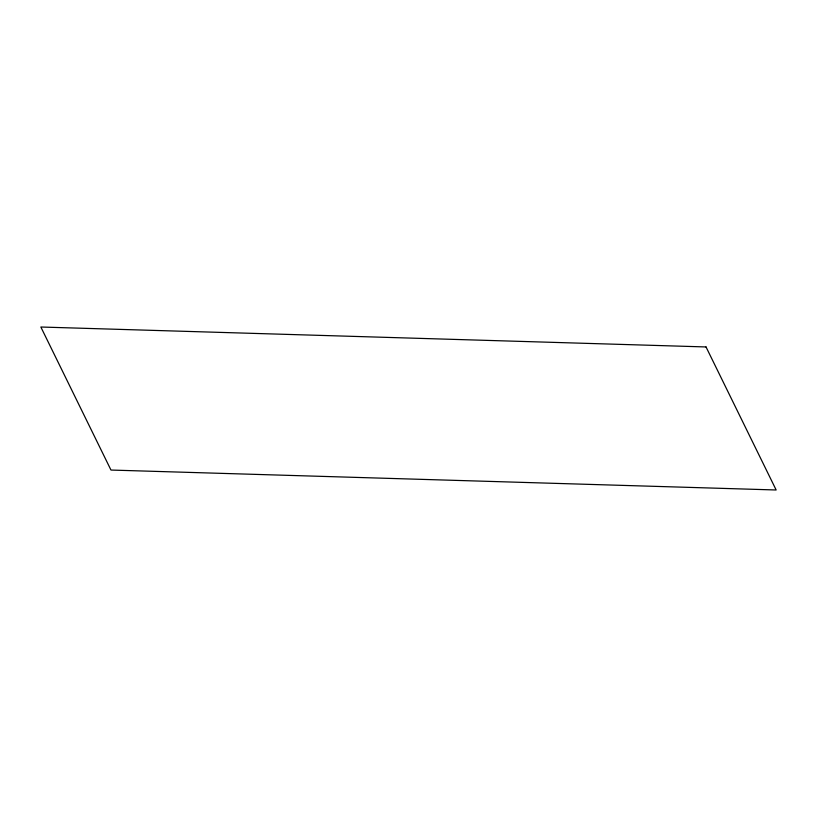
<?xml version="1.0" encoding="UTF-8"?>
<svg xmlns="http://www.w3.org/2000/svg" width="817" height="817" viewBox="0 0 817 817"><rect width="100%" height="100%" fill="white"/><g stroke="black" fill="none" stroke-linecap="round" stroke-linejoin="round"><path stroke-width="1.23" d="M706.031 346.949L40.85 327.014L110.969 470.051L776.15 489.986L706.031 346.949"/></g></svg>
